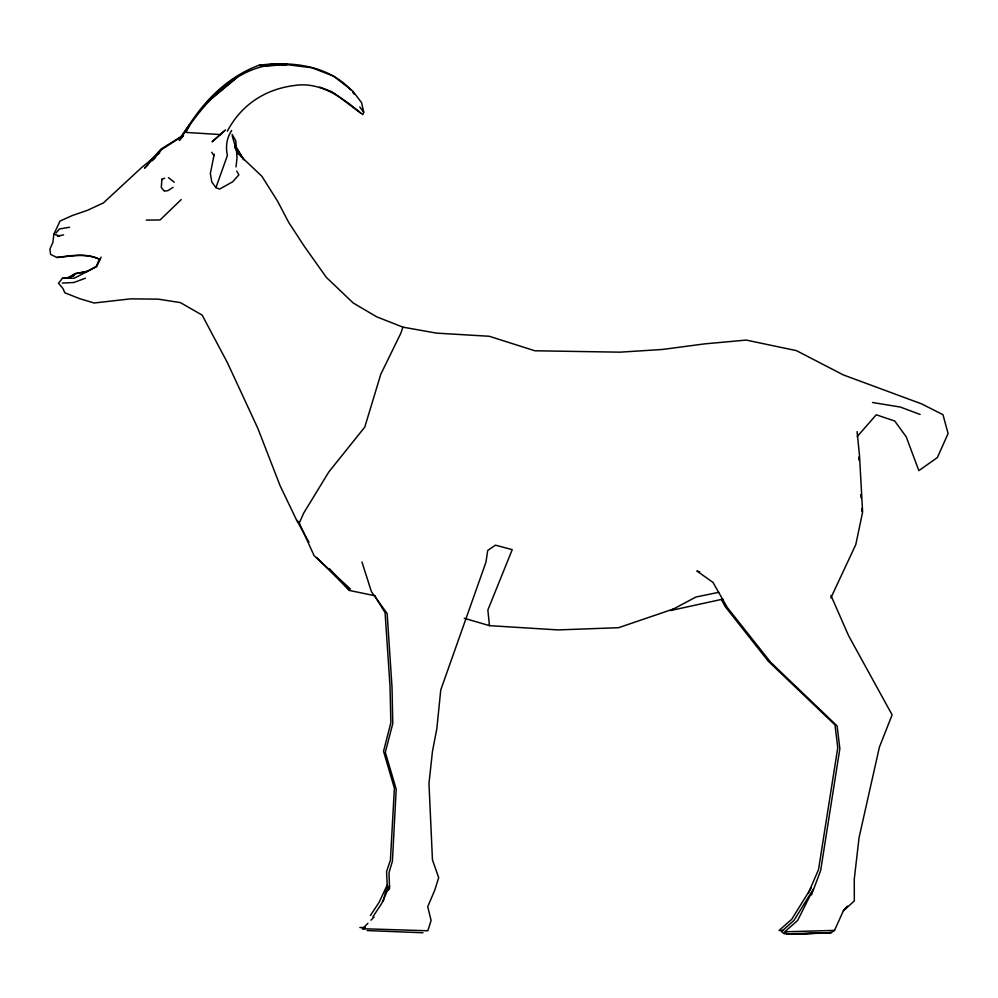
<?xml version="1.0" encoding="UTF-8"?>
<svg xmlns="http://www.w3.org/2000/svg" width="998" height="998" viewBox="0 0 998 998"><rect width="100%" height="100%" fill="white"/><g stroke="black" fill="none" stroke-linecap="round" stroke-linejoin="round"><path stroke-width="1.5" d="M387.311 887.758L386.563 871.553L390.418 860.089L394.385 788.158L383.531 751.294L390.867 722.664L390.031 686.462L385.091 612.672L374.662 595.806M389.544 888.806L389.008 872.614L392.414 861.162L396.194 789.206L385.315 752.267L392.775 723.6L392.027 687.385L387.149 613.558L371.431 591.689L361.937 561.961M161.901 179.141L161.302 187.499L163.822 190.63M236.027 166.903L237.025 157.846L235.79 140.893L232.11 134.368M383.307 901.169L387.311 884.852L379.04 902.442L370.358 915.54M388.422 890.341L389.582 885.9L381.548 903.701L372.89 916.8M214.233 154.191L210.341 173.59L211.813 182.01L215.942 187.624L219.61 189.109L232.596 181.836L238.871 174.887L236.751 171.057M215.942 187.624L227.407 155.439C225.448 146.856 226.696 137.861 231.661 130.476M811.424 894.994L820.63 870.68L839.854 748.7L837.122 725.92L770.681 662.298L727.417 607.657L712.971 582.408L696.878 570.981L699.76 571.954M857.207 436.55L876.256 414.781L894.769 421.031L906.259 436.912L918.859 470.644L937.384 457.533L948.1 433.531L942.96 414.681L921.653 403.903L843.335 374.924L796.429 350.647L746.255 340.081L704.663 343.873L662.435 349.462L619.933 352.169L534.841 350.772L489.282 336.276L436.6 333.132L402.93 327.144L400.672 333.569L380.799 374.225L364.769 427.119L328.853 471.904L303.729 513.047L299.275 523.002L314.083 555.661L350.51 589.07M182.958 136.264L179.303 140.506C203.417 103.243 237.898 60.678 286.975 64.658L311.887 67.764L333.544 76.11L352.993 91.329L361.588 102.669L363.734 112.213L362.798 114.658C343.399 98.465 320.969 81.137 294.048 85.554C264.844 89.296 241.117 105.089 227.319 131.225M808.343 893.185L818.522 869.607L837.771 747.689L834.989 724.922L768.248 661.163L725.097 606.447L721.529 599.86M99.239 259.492L96.22 266.379L85.666 272.117M830.835 597.989L855.785 544.609L862.609 512.099L859.503 455.537L857.095 431.61M834.528 930.398L784.765 931.795L797.627 920.48L813.345 889.143L793.959 920.418L781.422 931.621L784.191 933.617L800.122 934.128L831.209 932.606L834.528 930.398L843.36 910.837L847.302 906.147M101.147 257.072L96.681 266.678L74.226 278.205L62.4 278.305L58.508 283.22L62.999 288.597L64.808 292.776L79.316 298.539L94.111 303.005L130.676 298.851L158.333 299.163L180.351 302.594L202.12 315.069L227.469 362.798L257.871 428.416L280.089 485.714L296.506 519.921L308.956 542.276M189.608 125.548L185.853 132.41L220.82 134.58M185.092 131.549C202.27 102.507 227.057 76.834 259.293 65.169L261.651 64.92C293.25 61.377 328.08 65.631 350.997 89.87M811.149 888.02L791.738 919.245L779.126 930.435L783.492 930.498M179.415 138.859L189.208 124.887M56.05 233.021L59.418 228.954L69.648 227.257M147.991 163.41L161.09 149.051L183.557 135.042L181.549 137.075M846.304 907.656L843.36 910.837L854.313 900.957L854.263 879.213L859.066 837.596L879.4 747.153L892.112 714.867L848.599 635.714L830.935 595.444M363.796 927.454L367.9 923.3M370.982 920.181L374.063 917.05M181.187 199.6L160.067 219.959L146.269 220.084M147.854 164.957L144.523 168.151L161.826 149.451L182.584 136.04M152.295 160.703L155.638 157.509M784.191 933.617L786.025 931.907M225.536 129.865L212.087 141.803L224.288 131.112M159.767 152.856L141.903 167.277L103.443 202.893L87.45 210.316L72.405 215.493L60.03 221.032L53.88 234.181L52.882 242.414L49.9 249.113L50.574 254.353L56.911 257.484C71.108 256.286 86.14 252.806 99.6 259.393M173.128 187.312L168.001 190.606L164.421 191.129M673.176 609.079L618.56 627.705L558.032 629.913L489.482 625.659L464.27 618.273M161.738 179.465L164.645 178.218M85.404 278.242L73.852 282.496L62.288 283.07M73.777 275.635L67.989 277.743L75.237 273.627L86.776 271.431M74.089 275.523L70.708 276.745L75.349 273.702L86.913 271.518M722.889 599.124L670.581 610.539L695.993 596.991L718.76 592.325M63.585 234.879L57.447 236.139L59.606 235.877L53.929 234.206M56.911 257.484C71.357 255.625 86.614 252.669 100.287 259.567M798.363 933.941L831.209 932.606L786.511 933.866M68.213 278.168L62.4 278.305M364.969 928.689L362.249 928.701L427.843 930.772L431.086 920.43L427.73 906.695L434.617 890.553L438.696 877.691L432.458 859.902L428.978 783.48L432.458 751.444L436.85 728.515L440.754 689.942L485.964 562.173L487.698 550.447L495.482 545.158L512.224 549.649L487.86 610.052L489.482 625.659M359.866 927.504L365.443 927.541M423.015 932.756L367.114 930.573M872.526 402.506L900.371 407.059L920.119 414.457M316.603 557.508L349.537 590.479L374.949 595.744M319.709 87.076L332.384 91.853M402.93 327.144L376.62 316.79L353.192 302.98L326.321 277.357L304.328 246.344L288.634 222.317L277.644 201.297L261.925 176.322L239.745 155.251M333.594 92.739L360.552 113.061M168.512 177.669L174.226 182.222M329.54 568.785L349.537 590.479M296.506 519.921L299.275 523.002M359.767 106.961L363.734 112.213M352.668 92.128L354.352 94.373M211.751 152.282L213.984 155.613M234.979 145.72L243.836 159.817L235.004 145.246M235.977 147.916L237.487 150.573M234.942 147.679L238.622 154.366L234.817 146.17M235.029 145.259L237.599 150.573M232.21 135.865L234.68 144.248M860.775 494.646L860.987 497.728M861.748 508.493L861.96 511.575M858.841 456.972L858.866 460.053M208.969 100.424L207.197 102.37L236.726 77.682L208.969 100.424M262.624 65.843L260.378 66.217L286.975 64.658L262.624 65.843M284.168 63.872L259.293 65.169L287.175 63.897L284.168 63.872"/></g></svg>
